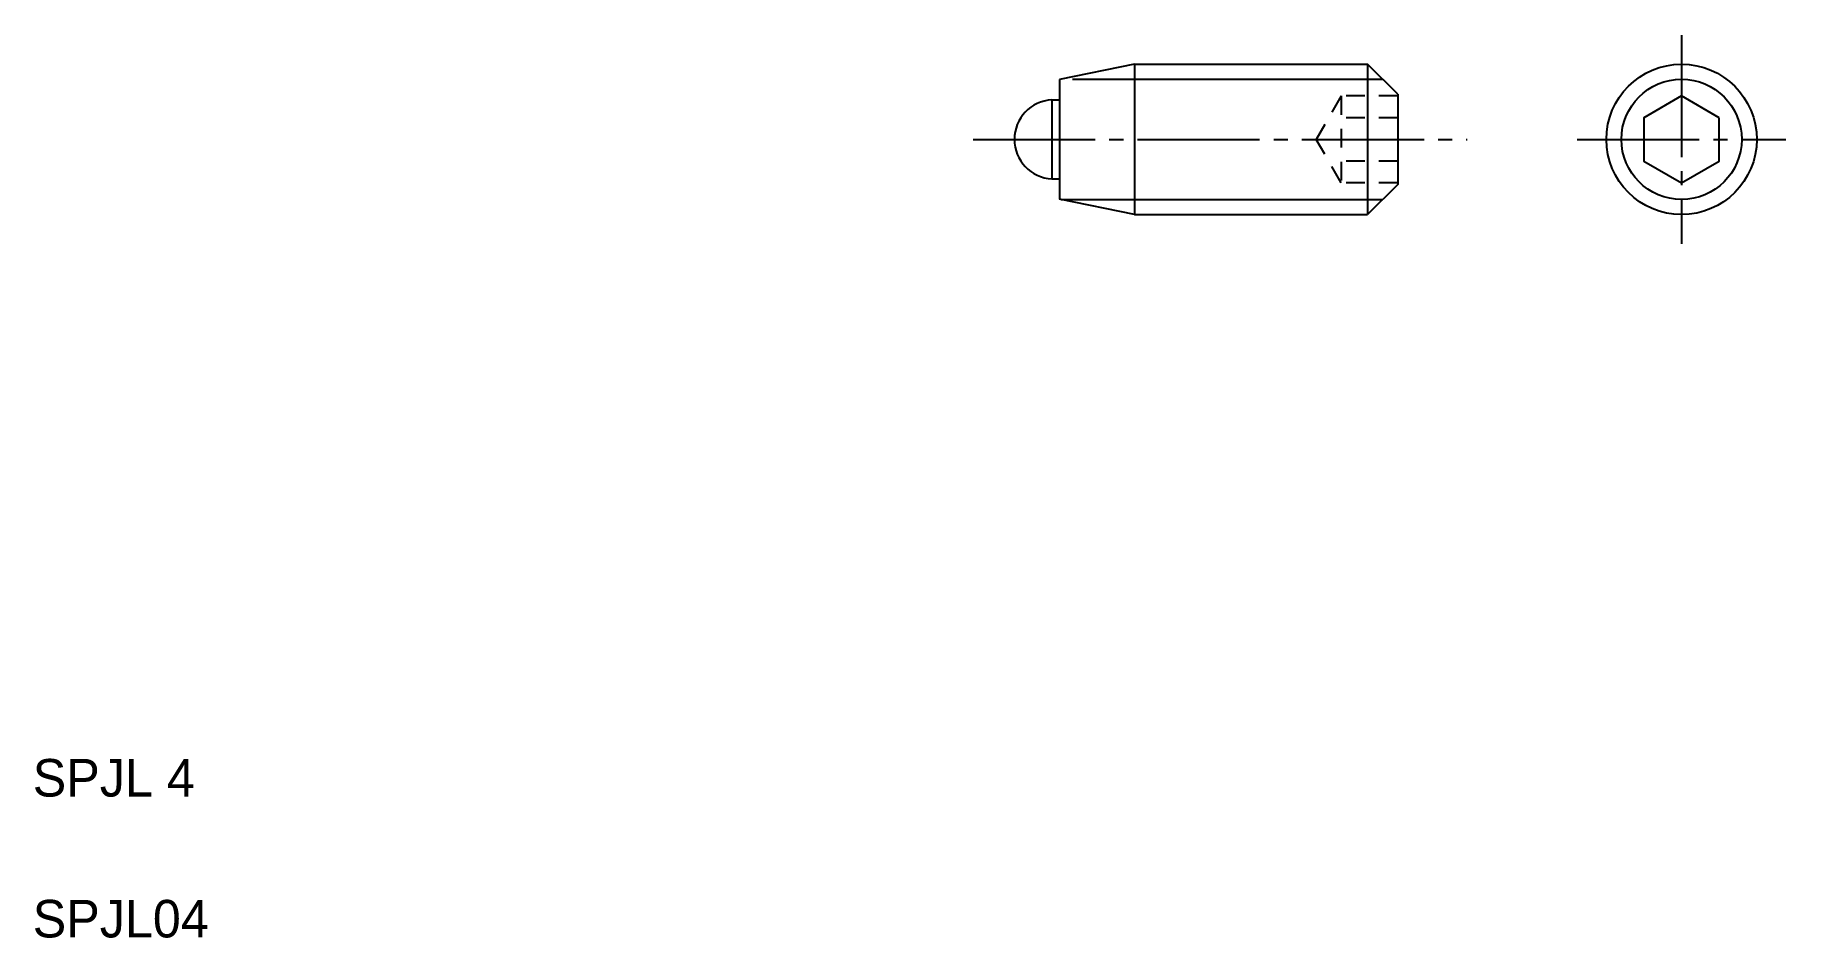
# Model space of a CAD drawing. Extents: x 2.6 to 49.2, y 2.5 to 26.5.
import ezdxf

# ---------------------------------------------------------------- set-up
doc = ezdxf.new("R2010")
doc.units = 0
doc.header["$LTSCALE"] = 0.25
doc.linetypes.add('CENTER', pattern=[17.5, 13, -1.5, 1.5, -1.5])
doc.linetypes.add('DASHED', pattern=[3.5, 2, -1.5])
doc.layers.get('0').update_dxf_attribs({"linetype": 'CONTINUOUS'})
doc.layers.add('CENTER', color=1, linetype='CENTER')

msp = doc.modelspace()

# ---------------------------------------------------------------- linework, layer by layer
for p, q in [((31.819, 25.741), (29.819, 25.334)), ((31.819, 25.741), (38.019, 25.741)), ((31.819, 25.741), (31.819, 21.741)), ((38.019, 25.741), (38.019, 21.741)), ((38.819, 24.941), (38.019, 25.741)), ((29.819, 25.334), (29.819, 22.148)), ((29.619, 24.791), (29.619, 22.691)), ((29.619, 24.791), (29.819, 24.791)), ((38.819, 24.941), (38.819, 22.541)), ((38.819, 24.554), (38.819, 24.554)), ((38.819, 23.741), (38.819, 23.741)), ((29.619, 22.691), (29.819, 22.691)), ((38.819, 22.541), (38.019, 21.741)), ((31.819, 21.741), (29.819, 22.148)), ((31.819, 21.741), (38.019, 21.741))]:
    msp.add_line(p, q)
at = {"color": 3}
for p, q in [((30.169, 25.341), (38.419, 25.341)), ((29.853, 22.141), (38.419, 22.141))]:
    msp.add_line(p, q, dxfattribs=at)
at = {"color": 3, "linetype": 'DASHED'}
for p, q in [((37.319, 24.896), (36.652, 23.741)), ((37.319, 24.896), (37.319, 22.586)), ((38.819, 24.896), (37.319, 24.896)), ((38.819, 24.318), (37.319, 24.318)), ((37.319, 22.586), (36.652, 23.741)), ((38.819, 23.163), (37.319, 23.163)), ((38.819, 22.586), (37.319, 22.586))]:
    msp.add_line(p, q, dxfattribs=at)
msp.add_lwpolyline([(47.372, 24.318), (46.372, 24.896), (45.372, 24.318), (45.372, 23.163), (46.372, 22.586), (47.372, 23.163)], close=True)
msp.add_circle((46.372, 23.741), 2)
at = {"color": 3}
msp.add_circle((46.372, 23.741), 1.6, dxfattribs=at)
msp.add_arc((29.67, 23.741), 1.051, 92.7944, 267.2056)
at = {"layer": 'CENTER', "color": 1, "linetype": 'CENTER'}
for p, q in [((46.372, 26.519), (46.372, 20.962)), ((27.519, 23.741), (40.665, 23.741)), ((43.594, 23.741), (49.15, 23.741))]:
    msp.add_line(p, q, dxfattribs=at)

# ---------------------------------------------------------------- texts
for s, p in [('SPJL 4', (2.5, 6.25)), ('SPJL04', (2.5, 2.5))]:
    msp.add_text(s, height=1).set_placement(p)

doc.saveas('drawing.dxf')
